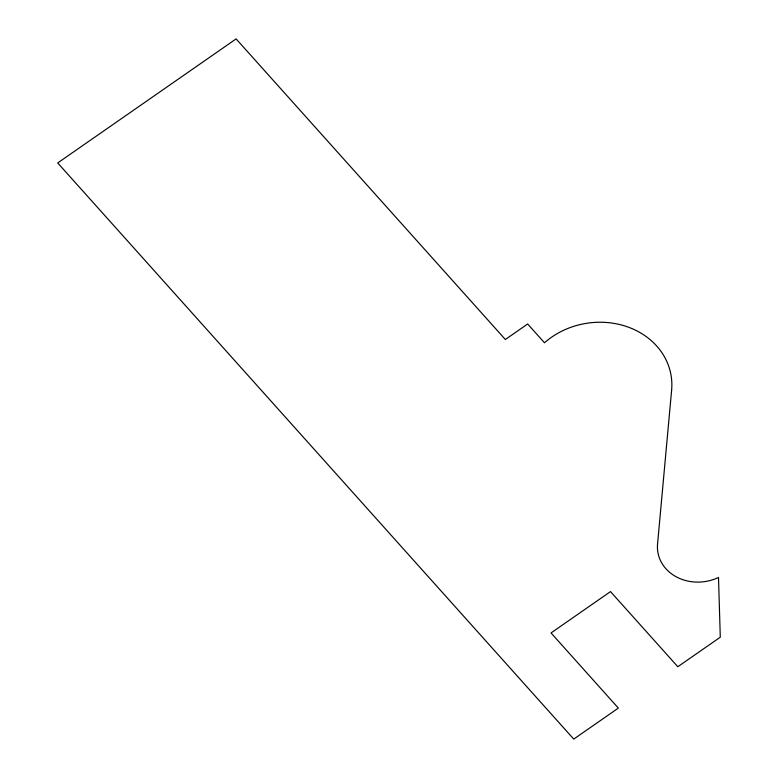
<?xml version="1.0" encoding="UTF-8"?>
<svg xmlns="http://www.w3.org/2000/svg" width="778" height="778" viewBox="0 0 778 778"><rect width="100%" height="100%" fill="white"/><g stroke="black" fill="none" stroke-linecap="round" stroke-linejoin="round"><path stroke-width="1.17" d="M671.628 390.079L657.556 544.007A42.304 36.634 -8.8 0 0 676.024 576.702A42.304 36.634 -8.8 0 0 718.502 577.471L720.292 637.201L677.813 666.736L610.506 591.591L551.038 632.942L618.345 708.087L573.746 739.1L57.708 162.952L236.113 38.9L505.35 339.5L527.659 323.988L544.483 342.777A75.301 65.216 -8.8 0 1 628.76 327.314A75.301 65.216 -8.8 0 1 671.628 390.079"/></g></svg>
